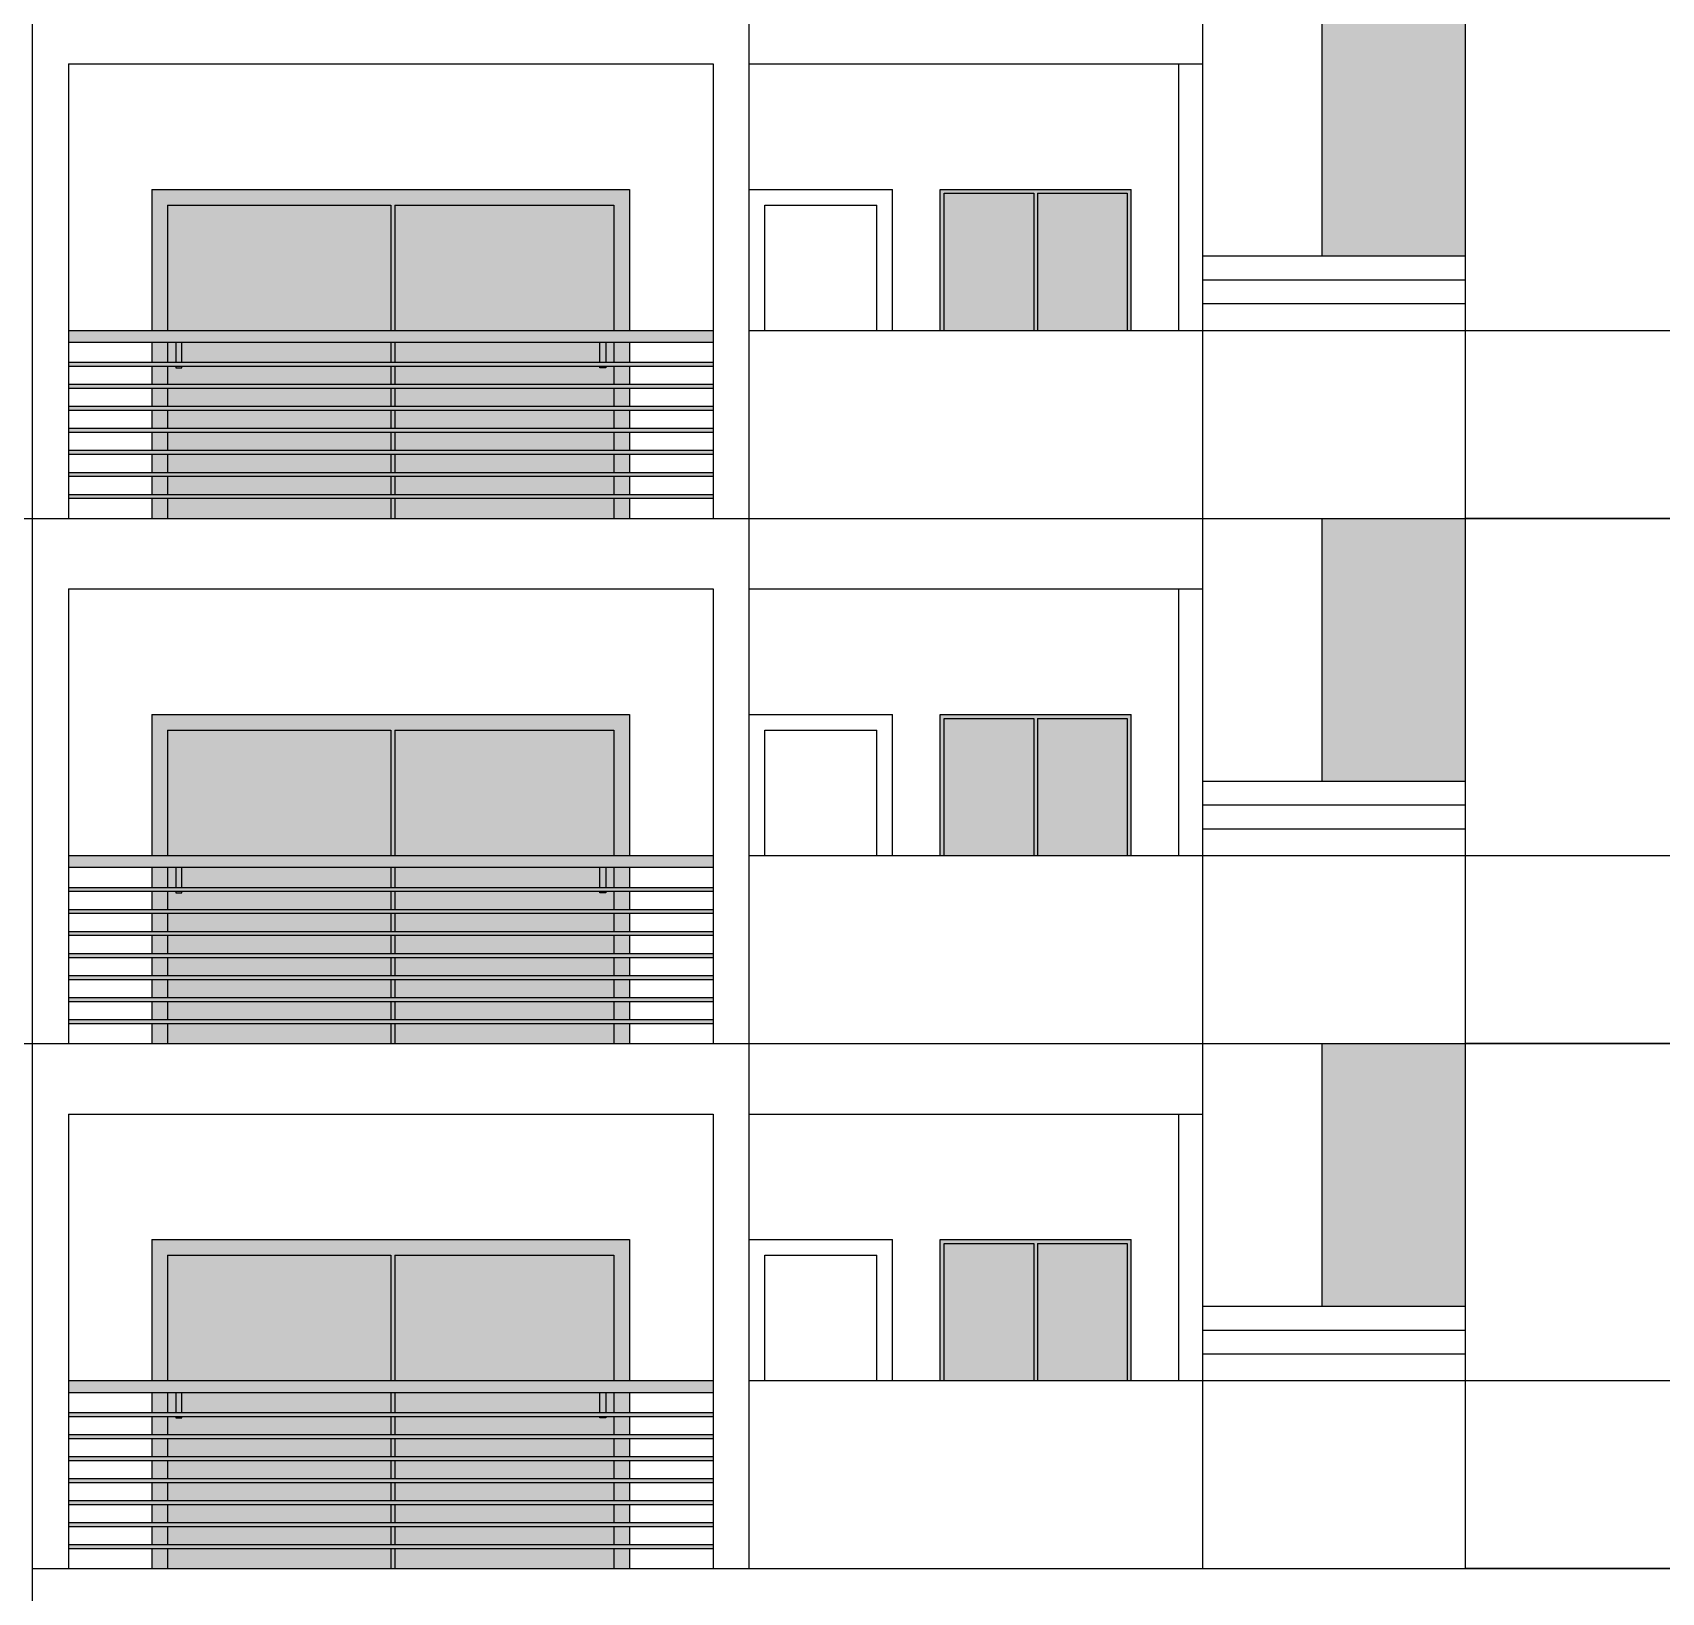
# Model space of a CAD drawing. Header units: metres. Extents: x 619 to 842, y 1450 to 1542.
# Drawn here: x 711.38 to 721.77, y 1513.87 to 1523.83 of the extents above; entities that cross this region are included whole.
import ezdxf

# ---------------------------------------------------------------- set-up
doc = ezdxf.new("R2010")
doc.units = ezdxf.units.M
doc.header["$LTSCALE"] = 0.5
doc.header["$MEASUREMENT"] = 0

msp = doc.modelspace()

# ---------------------------------------------------------------- hatches: boundary and pattern name
h = msp.add_hatch(color=131)
h.dxf.hatch_style = 1
h.paths.add_polyline_path([(719.60715, 1522.39849), (720.52159, 1522.39849), (720.52159, 1524.07749), (719.60715, 1524.07749)])
h = msp.add_hatch(color=131)
h.dxf.hatch_style = 1
h.paths.add_polyline_path([(705.89048, 1520.72549), (705.89048, 1521.92549), (702.53752, 1521.92549), (702.53752, 1520.72549)])
h.paths.add_polyline_path([(707.85928, 1522.80049), (706.98233, 1522.80049), (706.98233, 1521.65049), (707.85928, 1521.65049)])
h.paths.add_polyline_path([(707.88428, 1521.65049), (708.76122, 1521.65049), (708.76122, 1522.80049), (707.88428, 1522.80049)])
h.paths.add_polyline_path([(713.66326, 1521.92549), (713.66326, 1522.72549), (712.23919, 1522.72549), (712.23919, 1521.92549)])
h.paths.add_polyline_path([(715.08733, 1521.92549), (715.08733, 1522.72549), (713.68826, 1522.72549), (713.68826, 1521.92549)])
h.paths.add_polyline_path([(712.3288, 1521.85049), (712.3288, 1521.72236), (713.66326, 1521.72236), (713.66326, 1521.85049)])
h.paths.add_polyline_path([(713.68826, 1521.85049), (713.68826, 1521.72236), (714.99772, 1521.72236), (714.99772, 1521.85049)])
h.paths.add_polyline_path([(713.68826, 1521.69736), (713.68826, 1521.58174), (715.08733, 1521.58174), (715.08733, 1521.69736), (715.03435, 1521.69736), (715.03435, 1521.68715), (714.99772, 1521.68715), (714.99772, 1521.69736)])
h.paths.add_polyline_path([(712.3288, 1521.69736), (712.3288, 1521.68715), (712.29218, 1521.68715), (712.29218, 1521.69736), (712.23919, 1521.69736), (712.23919, 1521.58174), (713.66326, 1521.58174), (713.66326, 1521.69736)])
h.paths.add_polyline_path([(713.66326, 1521.44111), (713.66326, 1521.55674), (712.23919, 1521.55674), (712.23919, 1521.44111)])
h.paths.add_polyline_path([(713.68826, 1521.55674), (713.68826, 1521.44111), (715.08733, 1521.44111), (715.08733, 1521.55674)])
h.paths.add_polyline_path([(715.08733, 1521.30049), (715.08733, 1521.41611), (713.68826, 1521.41611), (713.68826, 1521.30049)])
h.paths.add_polyline_path([(712.23919, 1521.72236), (712.29218, 1521.72236), (712.29218, 1521.85049), (712.23919, 1521.85049)])
h.paths.add_polyline_path([(715.08733, 1521.72236), (715.08733, 1521.85049), (715.03435, 1521.85049), (715.03435, 1521.72236)])
h.paths.add_polyline_path([(713.66326, 1521.30049), (713.66326, 1521.41611), (712.23919, 1521.41611), (712.23919, 1521.30049)])
h.paths.add_polyline_path([(713.66326, 1521.15986), (713.66326, 1521.27549), (712.23919, 1521.27549), (712.23919, 1521.15986)])
h.paths.add_polyline_path([(713.66326, 1521.01924), (713.66326, 1521.13486), (712.23919, 1521.13486), (712.23919, 1521.01924)])
h.paths.add_polyline_path([(713.68826, 1521.13486), (713.68826, 1521.01924), (715.08733, 1521.01924), (715.08733, 1521.13486)])
h.paths.add_polyline_path([(713.68826, 1521.27549), (713.68826, 1521.15986), (715.08733, 1521.15986), (715.08733, 1521.27549)])
h.paths.add_polyline_path([(712.23919, 1520.85361), (712.23919, 1520.72549), (713.66326, 1520.72549), (713.66326, 1520.85361)])
h.paths.add_polyline_path([(713.66326, 1520.87861), (713.66326, 1520.99424), (712.23919, 1520.99424), (712.23919, 1520.87861)])
h.paths.add_polyline_path([(715.08733, 1520.87861), (715.08733, 1520.99424), (713.68826, 1520.99424), (713.68826, 1520.87861)])
h.paths.add_polyline_path([(715.08733, 1520.72549), (715.08733, 1520.85361), (713.68826, 1520.85361), (713.68826, 1520.72549)])
h.paths.add_polyline_path([(717.76576, 1522.80049), (717.19363, 1522.80049), (717.19363, 1521.92549), (717.76576, 1521.92549)])
h.paths.add_polyline_path([(717.79076, 1521.92549), (718.36289, 1521.92549), (718.36289, 1522.80049), (717.79076, 1522.80049)])
at = {"true_color": 0x636466}
h = msp.add_hatch(color=251, dxfattribs=at)
h.dxf.hatch_style = 1
h.paths.add_polyline_path([(717.16863, 1522.82549), (717.16863, 1521.92549), (717.19363, 1521.92549), (717.19363, 1522.80049), (717.76576, 1522.80049), (717.76576, 1521.92549), (717.79076, 1521.92549), (717.79076, 1522.80049), (718.36289, 1522.80049), (718.36289, 1521.92549), (718.38789, 1521.92549), (718.38789, 1522.82549)])
h.paths.add_polyline_path([(712.13919, 1522.82549), (712.13919, 1521.92549), (712.23919, 1521.92549), (712.23919, 1522.72549), (713.66326, 1522.72549), (713.66326, 1521.92549), (713.68826, 1521.92549), (713.68826, 1522.72549), (715.08733, 1522.72549), (715.08733, 1521.92549), (715.18733, 1521.92549), (715.18733, 1522.82549)])
h.paths.add_polyline_path([(715.18733, 1521.72236), (715.18733, 1521.85049), (715.08733, 1521.85049), (715.08733, 1521.72236)])
h.paths.add_polyline_path([(715.08733, 1521.58174), (715.18733, 1521.58174), (715.18733, 1521.69736), (715.08733, 1521.69736)])
h.paths.add_polyline_path([(715.18733, 1521.44111), (715.18733, 1521.55674), (715.08733, 1521.55674), (715.08733, 1521.44111)])
h.paths.add_polyline_path([(715.08733, 1521.30049), (715.18733, 1521.30049), (715.18733, 1521.41611), (715.08733, 1521.41611)])
h.paths.add_polyline_path([(715.18733, 1521.27549), (715.08733, 1521.27549), (715.08733, 1521.15986), (715.18733, 1521.15986)])
h.paths.add_polyline_path([(715.18733, 1521.13486), (715.08733, 1521.13486), (715.08733, 1521.01924), (715.18733, 1521.01924)])
h.paths.add_polyline_path([(715.18733, 1520.99424), (715.08733, 1520.99424), (715.08733, 1520.87861), (715.18733, 1520.87861)])
h.paths.add_polyline_path([(715.18733, 1520.85361), (715.08733, 1520.85361), (715.08733, 1520.72549), (715.18733, 1520.72549)])
h.paths.add_polyline_path([(712.13919, 1521.72236), (712.23919, 1521.72236), (712.23919, 1521.85049), (712.13919, 1521.85049)])
h.paths.add_polyline_path([(712.23919, 1521.69736), (712.13919, 1521.69736), (712.13919, 1521.58174), (712.23919, 1521.58174)])
h.paths.add_polyline_path([(712.23919, 1521.55674), (712.13919, 1521.55674), (712.13919, 1521.44111), (712.23919, 1521.44111)])
h.paths.add_polyline_path([(712.23919, 1521.41611), (712.13919, 1521.41611), (712.13919, 1521.30049), (712.23919, 1521.30049)])
h.paths.add_polyline_path([(712.23919, 1521.27549), (712.13919, 1521.27549), (712.13919, 1521.15986), (712.23919, 1521.15986)])
h.paths.add_polyline_path([(712.23919, 1521.13486), (712.13919, 1521.13486), (712.13919, 1521.01924), (712.23919, 1521.01924)])
h.paths.add_polyline_path([(712.23919, 1520.99424), (712.13919, 1520.99424), (712.13919, 1520.87861), (712.23919, 1520.87861)])
h.paths.add_polyline_path([(712.23919, 1520.85361), (712.13919, 1520.85361), (712.13919, 1520.72549), (712.23919, 1520.72549)])
h.paths.add_polyline_path([(713.68826, 1520.85361), (713.66326, 1520.85361), (713.66326, 1520.72549), (713.68826, 1520.72549)])
h.paths.add_polyline_path([(713.66326, 1520.87861), (713.68826, 1520.87861), (713.68826, 1520.99424), (713.66326, 1520.99424)])
h.paths.add_polyline_path([(713.66326, 1521.01924), (713.68826, 1521.01924), (713.68826, 1521.13486), (713.66326, 1521.13486)])
h.paths.add_polyline_path([(713.66326, 1521.15986), (713.68826, 1521.15986), (713.68826, 1521.27549), (713.66326, 1521.27549)])
h.paths.add_polyline_path([(713.66326, 1521.30049), (713.68826, 1521.30049), (713.68826, 1521.41611), (713.66326, 1521.41611)])
h.paths.add_polyline_path([(713.66326, 1521.44111), (713.68826, 1521.44111), (713.68826, 1521.55674), (713.66326, 1521.55674)])
h.paths.add_polyline_path([(713.66326, 1521.58174), (713.68826, 1521.58174), (713.68826, 1521.69736), (713.66326, 1521.69736)])
h.paths.add_polyline_path([(713.66326, 1521.72236), (713.68826, 1521.72236), (713.68826, 1521.85049), (713.66326, 1521.85049)])
h = msp.add_hatch(color=9)
h.dxf.hatch_style = 1
h.paths.add_polyline_path([(715.72076, 1521.85049), (715.72076, 1521.92549), (711.60576, 1521.92549), (711.60576, 1521.85049)])
h.paths.add_polyline_path([(711.60576, 1521.72236), (711.60576, 1521.69736), (715.72076, 1521.69736), (715.72076, 1521.72236)])
h.paths.add_polyline_path([(715.72076, 1521.55674), (715.72076, 1521.58174), (711.60576, 1521.58174), (711.60576, 1521.55674)])
h.paths.add_polyline_path([(715.72076, 1521.41611), (715.72076, 1521.44111), (711.60576, 1521.44111), (711.60576, 1521.41611)])
h.paths.add_polyline_path([(715.72076, 1521.27549), (715.72076, 1521.30049), (711.60576, 1521.30049), (711.60576, 1521.27549)])
h.paths.add_polyline_path([(711.60576, 1521.15986), (711.60576, 1521.13486), (715.72076, 1521.13486), (715.72076, 1521.15986)])
h.paths.add_polyline_path([(715.72076, 1520.99424), (715.72076, 1521.01924), (711.60576, 1521.01924), (711.60576, 1520.99424)])
h.paths.add_polyline_path([(711.60576, 1520.87861), (711.60576, 1520.85361), (715.72076, 1520.85361), (715.72076, 1520.87861)])
at = {"true_color": 0x991b1e}
h = msp.add_hatch(color=244, dxfattribs=at)
h.dxf.hatch_style = 1
h.paths.add_polyline_path([(715.03435, 1521.85049), (714.99772, 1521.85049), (714.99772, 1521.72236), (715.03435, 1521.72236)])
h.paths.add_polyline_path([(714.99772, 1521.68715), (715.03435, 1521.68715), (715.03435, 1521.69736), (714.99772, 1521.69736)])
h.paths.add_polyline_path([(712.3288, 1521.85049), (712.29218, 1521.85049), (712.29218, 1521.72236), (712.3288, 1521.72236)])
h.paths.add_polyline_path([(712.3288, 1521.68715), (712.3288, 1521.69736), (712.29218, 1521.69736), (712.29218, 1521.68715)])
h = msp.add_hatch(color=131)
h.dxf.hatch_style = 1
h.paths.add_polyline_path([(719.60715, 1519.04649), (720.52159, 1519.04649), (720.52159, 1520.72549), (719.60715, 1520.72549)])
h = msp.add_hatch(color=131)
h.dxf.hatch_style = 1
h.paths.add_polyline_path([(705.89048, 1517.37349), (705.89048, 1518.57349), (702.53752, 1518.57349), (702.53752, 1517.37349)])
h.paths.add_polyline_path([(707.85928, 1519.44849), (706.98233, 1519.44849), (706.98233, 1518.29849), (707.85928, 1518.29849)])
h.paths.add_polyline_path([(707.88428, 1518.29849), (708.76122, 1518.29849), (708.76122, 1519.44849), (707.88428, 1519.44849)])
h.paths.add_polyline_path([(713.66326, 1518.57349), (713.66326, 1519.37349), (712.23919, 1519.37349), (712.23919, 1518.57349)])
h.paths.add_polyline_path([(715.08733, 1518.57349), (715.08733, 1519.37349), (713.68826, 1519.37349), (713.68826, 1518.57349)])
h.paths.add_polyline_path([(712.3288, 1518.49849), (712.3288, 1518.37036), (713.66326, 1518.37036), (713.66326, 1518.49849)])
h.paths.add_polyline_path([(713.68826, 1518.49849), (713.68826, 1518.37036), (714.99772, 1518.37036), (714.99772, 1518.49849)])
h.paths.add_polyline_path([(713.68826, 1518.34536), (713.68826, 1518.22974), (715.08733, 1518.22974), (715.08733, 1518.34536), (715.03435, 1518.34536), (715.03435, 1518.33515), (714.99772, 1518.33515), (714.99772, 1518.34536)])
h.paths.add_polyline_path([(712.3288, 1518.34536), (712.3288, 1518.33515), (712.29218, 1518.33515), (712.29218, 1518.34536), (712.23919, 1518.34536), (712.23919, 1518.22974), (713.66326, 1518.22974), (713.66326, 1518.34536)])
h.paths.add_polyline_path([(713.66326, 1518.08911), (713.66326, 1518.20474), (712.23919, 1518.20474), (712.23919, 1518.08911)])
h.paths.add_polyline_path([(713.68826, 1518.20474), (713.68826, 1518.08911), (715.08733, 1518.08911), (715.08733, 1518.20474)])
h.paths.add_polyline_path([(715.08733, 1517.94849), (715.08733, 1518.06411), (713.68826, 1518.06411), (713.68826, 1517.94849)])
h.paths.add_polyline_path([(712.23919, 1518.37036), (712.29218, 1518.37036), (712.29218, 1518.49849), (712.23919, 1518.49849)])
h.paths.add_polyline_path([(715.08733, 1518.37036), (715.08733, 1518.49849), (715.03435, 1518.49849), (715.03435, 1518.37036)])
h.paths.add_polyline_path([(713.66326, 1517.94849), (713.66326, 1518.06411), (712.23919, 1518.06411), (712.23919, 1517.94849)])
h.paths.add_polyline_path([(713.66326, 1517.80786), (713.66326, 1517.92349), (712.23919, 1517.92349), (712.23919, 1517.80786)])
h.paths.add_polyline_path([(713.66326, 1517.66724), (713.66326, 1517.78286), (712.23919, 1517.78286), (712.23919, 1517.66724)])
h.paths.add_polyline_path([(713.68826, 1517.78286), (713.68826, 1517.66724), (715.08733, 1517.66724), (715.08733, 1517.78286)])
h.paths.add_polyline_path([(713.68826, 1517.92349), (713.68826, 1517.80786), (715.08733, 1517.80786), (715.08733, 1517.92349)])
h.paths.add_polyline_path([(712.23919, 1517.50161), (712.23919, 1517.37349), (713.66326, 1517.37349), (713.66326, 1517.50161)])
h.paths.add_polyline_path([(713.66326, 1517.52661), (713.66326, 1517.64224), (712.23919, 1517.64224), (712.23919, 1517.52661)])
h.paths.add_polyline_path([(715.08733, 1517.52661), (715.08733, 1517.64224), (713.68826, 1517.64224), (713.68826, 1517.52661)])
h.paths.add_polyline_path([(715.08733, 1517.37349), (715.08733, 1517.50161), (713.68826, 1517.50161), (713.68826, 1517.37349)])
h.paths.add_polyline_path([(717.76576, 1519.44849), (717.19363, 1519.44849), (717.19363, 1518.57349), (717.76576, 1518.57349)])
h.paths.add_polyline_path([(717.79076, 1518.57349), (718.36289, 1518.57349), (718.36289, 1519.44849), (717.79076, 1519.44849)])
at = {"true_color": 0x636466}
h = msp.add_hatch(color=251, dxfattribs=at)
h.dxf.hatch_style = 1
h.paths.add_polyline_path([(717.16863, 1519.47349), (717.16863, 1518.57349), (717.19363, 1518.57349), (717.19363, 1519.44849), (717.76576, 1519.44849), (717.76576, 1518.57349), (717.79076, 1518.57349), (717.79076, 1519.44849), (718.36289, 1519.44849), (718.36289, 1518.57349), (718.38789, 1518.57349), (718.38789, 1519.47349)])
h.paths.add_polyline_path([(712.13919, 1519.47349), (712.13919, 1518.57349), (712.23919, 1518.57349), (712.23919, 1519.37349), (713.66326, 1519.37349), (713.66326, 1518.57349), (713.68826, 1518.57349), (713.68826, 1519.37349), (715.08733, 1519.37349), (715.08733, 1518.57349), (715.18733, 1518.57349), (715.18733, 1519.47349)])
h.paths.add_polyline_path([(715.18733, 1518.37036), (715.18733, 1518.49849), (715.08733, 1518.49849), (715.08733, 1518.37036)])
h.paths.add_polyline_path([(715.08733, 1518.22974), (715.18733, 1518.22974), (715.18733, 1518.34536), (715.08733, 1518.34536)])
h.paths.add_polyline_path([(715.18733, 1518.08911), (715.18733, 1518.20474), (715.08733, 1518.20474), (715.08733, 1518.08911)])
h.paths.add_polyline_path([(715.08733, 1517.94849), (715.18733, 1517.94849), (715.18733, 1518.06411), (715.08733, 1518.06411)])
h.paths.add_polyline_path([(715.18733, 1517.92349), (715.08733, 1517.92349), (715.08733, 1517.80786), (715.18733, 1517.80786)])
h.paths.add_polyline_path([(715.18733, 1517.78286), (715.08733, 1517.78286), (715.08733, 1517.66724), (715.18733, 1517.66724)])
h.paths.add_polyline_path([(715.18733, 1517.64224), (715.08733, 1517.64224), (715.08733, 1517.52661), (715.18733, 1517.52661)])
h.paths.add_polyline_path([(715.18733, 1517.50161), (715.08733, 1517.50161), (715.08733, 1517.37349), (715.18733, 1517.37349)])
h.paths.add_polyline_path([(712.13919, 1518.37036), (712.23919, 1518.37036), (712.23919, 1518.49849), (712.13919, 1518.49849)])
h.paths.add_polyline_path([(712.23919, 1518.34536), (712.13919, 1518.34536), (712.13919, 1518.22974), (712.23919, 1518.22974)])
h.paths.add_polyline_path([(712.23919, 1518.20474), (712.13919, 1518.20474), (712.13919, 1518.08911), (712.23919, 1518.08911)])
h.paths.add_polyline_path([(712.23919, 1518.06411), (712.13919, 1518.06411), (712.13919, 1517.94849), (712.23919, 1517.94849)])
h.paths.add_polyline_path([(712.23919, 1517.92349), (712.13919, 1517.92349), (712.13919, 1517.80786), (712.23919, 1517.80786)])
h.paths.add_polyline_path([(712.23919, 1517.78286), (712.13919, 1517.78286), (712.13919, 1517.66724), (712.23919, 1517.66724)])
h.paths.add_polyline_path([(712.23919, 1517.64224), (712.13919, 1517.64224), (712.13919, 1517.52661), (712.23919, 1517.52661)])
h.paths.add_polyline_path([(712.23919, 1517.50161), (712.13919, 1517.50161), (712.13919, 1517.37349), (712.23919, 1517.37349)])
h.paths.add_polyline_path([(713.68826, 1517.50161), (713.66326, 1517.50161), (713.66326, 1517.37349), (713.68826, 1517.37349)])
h.paths.add_polyline_path([(713.66326, 1517.52661), (713.68826, 1517.52661), (713.68826, 1517.64224), (713.66326, 1517.64224)])
h.paths.add_polyline_path([(713.66326, 1517.66724), (713.68826, 1517.66724), (713.68826, 1517.78286), (713.66326, 1517.78286)])
h.paths.add_polyline_path([(713.66326, 1517.80786), (713.68826, 1517.80786), (713.68826, 1517.92349), (713.66326, 1517.92349)])
h.paths.add_polyline_path([(713.66326, 1517.94849), (713.68826, 1517.94849), (713.68826, 1518.06411), (713.66326, 1518.06411)])
h.paths.add_polyline_path([(713.66326, 1518.08911), (713.68826, 1518.08911), (713.68826, 1518.20474), (713.66326, 1518.20474)])
h.paths.add_polyline_path([(713.66326, 1518.22974), (713.68826, 1518.22974), (713.68826, 1518.34536), (713.66326, 1518.34536)])
h.paths.add_polyline_path([(713.66326, 1518.37036), (713.68826, 1518.37036), (713.68826, 1518.49849), (713.66326, 1518.49849)])
h = msp.add_hatch(color=9)
h.dxf.hatch_style = 1
h.paths.add_polyline_path([(715.72076, 1518.49849), (715.72076, 1518.57349), (711.60576, 1518.57349), (711.60576, 1518.49849)])
h.paths.add_polyline_path([(711.60576, 1518.37036), (711.60576, 1518.34536), (715.72076, 1518.34536), (715.72076, 1518.37036)])
h.paths.add_polyline_path([(715.72076, 1518.20474), (715.72076, 1518.22974), (711.60576, 1518.22974), (711.60576, 1518.20474)])
h.paths.add_polyline_path([(715.72076, 1518.06411), (715.72076, 1518.08911), (711.60576, 1518.08911), (711.60576, 1518.06411)])
h.paths.add_polyline_path([(715.72076, 1517.92349), (715.72076, 1517.94849), (711.60576, 1517.94849), (711.60576, 1517.92349)])
h.paths.add_polyline_path([(711.60576, 1517.80786), (711.60576, 1517.78286), (715.72076, 1517.78286), (715.72076, 1517.80786)])
h.paths.add_polyline_path([(715.72076, 1517.64224), (715.72076, 1517.66724), (711.60576, 1517.66724), (711.60576, 1517.64224)])
h.paths.add_polyline_path([(711.60576, 1517.52661), (711.60576, 1517.50161), (715.72076, 1517.50161), (715.72076, 1517.52661)])
at = {"true_color": 0x991b1e}
h = msp.add_hatch(color=244, dxfattribs=at)
h.dxf.hatch_style = 1
h.paths.add_polyline_path([(715.03435, 1518.49849), (714.99772, 1518.49849), (714.99772, 1518.37036), (715.03435, 1518.37036)])
h.paths.add_polyline_path([(714.99772, 1518.33515), (715.03435, 1518.33515), (715.03435, 1518.34536), (714.99772, 1518.34536)])
h.paths.add_polyline_path([(712.3288, 1518.49849), (712.29218, 1518.49849), (712.29218, 1518.37036), (712.3288, 1518.37036)])
h.paths.add_polyline_path([(712.3288, 1518.33515), (712.3288, 1518.34536), (712.29218, 1518.34536), (712.29218, 1518.33515)])
h = msp.add_hatch(color=131)
h.dxf.hatch_style = 1
h.paths.add_polyline_path([(719.60715, 1515.69449), (720.52159, 1515.69449), (720.52159, 1517.37349), (719.60715, 1517.37349)])
at = {"true_color": 0x636466}
h = msp.add_hatch(color=251, dxfattribs=at)
h.dxf.hatch_style = 1
h.paths.add_polyline_path([(717.16863, 1516.12149), (717.16863, 1515.22149), (717.19363, 1515.22149), (717.19363, 1516.09649), (717.76576, 1516.09649), (717.76576, 1515.22149), (717.79076, 1515.22149), (717.79076, 1516.09649), (718.36289, 1516.09649), (718.36289, 1515.22149), (718.38789, 1515.22149), (718.38789, 1516.12149)])
h.paths.add_polyline_path([(712.13919, 1516.12149), (712.13919, 1515.22149), (712.23919, 1515.22149), (712.23919, 1516.02149), (713.66326, 1516.02149), (713.66326, 1515.22149), (713.68826, 1515.22149), (713.68826, 1516.02149), (715.08733, 1516.02149), (715.08733, 1515.22149), (715.18733, 1515.22149), (715.18733, 1516.12149)])
h.paths.add_polyline_path([(715.18733, 1515.01836), (715.18733, 1515.14649), (715.08733, 1515.14649), (715.08733, 1515.01836)])
h.paths.add_polyline_path([(715.08733, 1514.87774), (715.18733, 1514.87774), (715.18733, 1514.99336), (715.08733, 1514.99336)])
h.paths.add_polyline_path([(715.18733, 1514.73711), (715.18733, 1514.85274), (715.08733, 1514.85274), (715.08733, 1514.73711)])
h.paths.add_polyline_path([(715.08733, 1514.59649), (715.18733, 1514.59649), (715.18733, 1514.71211), (715.08733, 1514.71211)])
h.paths.add_polyline_path([(715.18733, 1514.57149), (715.08733, 1514.57149), (715.08733, 1514.45586), (715.18733, 1514.45586)])
h.paths.add_polyline_path([(715.18733, 1514.43086), (715.08733, 1514.43086), (715.08733, 1514.31524), (715.18733, 1514.31524)])
h.paths.add_polyline_path([(715.18733, 1514.29024), (715.08733, 1514.29024), (715.08733, 1514.17461), (715.18733, 1514.17461)])
h.paths.add_polyline_path([(715.18733, 1514.14961), (715.08733, 1514.14961), (715.08733, 1514.02149), (715.18733, 1514.02149)])
h.paths.add_polyline_path([(712.13919, 1515.01836), (712.23919, 1515.01836), (712.23919, 1515.14649), (712.13919, 1515.14649)])
h.paths.add_polyline_path([(712.23919, 1514.99336), (712.13919, 1514.99336), (712.13919, 1514.87774), (712.23919, 1514.87774)])
h.paths.add_polyline_path([(712.23919, 1514.85274), (712.13919, 1514.85274), (712.13919, 1514.73711), (712.23919, 1514.73711)])
h.paths.add_polyline_path([(712.23919, 1514.71211), (712.13919, 1514.71211), (712.13919, 1514.59649), (712.23919, 1514.59649)])
h.paths.add_polyline_path([(712.23919, 1514.57149), (712.13919, 1514.57149), (712.13919, 1514.45586), (712.23919, 1514.45586)])
h.paths.add_polyline_path([(712.23919, 1514.43086), (712.13919, 1514.43086), (712.13919, 1514.31524), (712.23919, 1514.31524)])
h.paths.add_polyline_path([(712.23919, 1514.29024), (712.13919, 1514.29024), (712.13919, 1514.17461), (712.23919, 1514.17461)])
h.paths.add_polyline_path([(712.23919, 1514.14961), (712.13919, 1514.14961), (712.13919, 1514.02149), (712.23919, 1514.02149)])
h.paths.add_polyline_path([(713.68826, 1514.14961), (713.66326, 1514.14961), (713.66326, 1514.02149), (713.68826, 1514.02149)])
h.paths.add_polyline_path([(713.66326, 1514.17461), (713.68826, 1514.17461), (713.68826, 1514.29024), (713.66326, 1514.29024)])
h.paths.add_polyline_path([(713.66326, 1514.31524), (713.68826, 1514.31524), (713.68826, 1514.43086), (713.66326, 1514.43086)])
h.paths.add_polyline_path([(713.66326, 1514.45586), (713.68826, 1514.45586), (713.68826, 1514.57149), (713.66326, 1514.57149)])
h.paths.add_polyline_path([(713.66326, 1514.59649), (713.68826, 1514.59649), (713.68826, 1514.71211), (713.66326, 1514.71211)])
h.paths.add_polyline_path([(713.66326, 1514.73711), (713.68826, 1514.73711), (713.68826, 1514.85274), (713.66326, 1514.85274)])
h.paths.add_polyline_path([(713.66326, 1514.87774), (713.68826, 1514.87774), (713.68826, 1514.99336), (713.66326, 1514.99336)])
h.paths.add_polyline_path([(713.66326, 1515.01836), (713.68826, 1515.01836), (713.68826, 1515.14649), (713.66326, 1515.14649)])
h = msp.add_hatch(color=131)
h.dxf.hatch_style = 1
h.paths.add_polyline_path([(705.89048, 1514.02149), (705.89048, 1515.22149), (702.53752, 1515.22149), (702.53752, 1514.02149)])
h.paths.add_polyline_path([(707.85928, 1516.09649), (706.98233, 1516.09649), (706.98233, 1514.94649), (707.85928, 1514.94649)])
h.paths.add_polyline_path([(707.88428, 1514.94649), (708.76122, 1514.94649), (708.76122, 1516.09649), (707.88428, 1516.09649)])
h.paths.add_polyline_path([(713.66326, 1515.22149), (713.66326, 1516.02149), (712.23919, 1516.02149), (712.23919, 1515.22149)])
h.paths.add_polyline_path([(715.08733, 1515.22149), (715.08733, 1516.02149), (713.68826, 1516.02149), (713.68826, 1515.22149)])
h.paths.add_polyline_path([(712.3288, 1515.14649), (712.3288, 1515.01836), (713.66326, 1515.01836), (713.66326, 1515.14649)])
h.paths.add_polyline_path([(713.68826, 1515.14649), (713.68826, 1515.01836), (714.99772, 1515.01836), (714.99772, 1515.14649)])
h.paths.add_polyline_path([(713.68826, 1514.99336), (713.68826, 1514.87774), (715.08733, 1514.87774), (715.08733, 1514.99336), (715.03435, 1514.99336), (715.03435, 1514.98315), (714.99772, 1514.98315), (714.99772, 1514.99336)])
h.paths.add_polyline_path([(712.3288, 1514.99336), (712.3288, 1514.98315), (712.29218, 1514.98315), (712.29218, 1514.99336), (712.23919, 1514.99336), (712.23919, 1514.87774), (713.66326, 1514.87774), (713.66326, 1514.99336)])
h.paths.add_polyline_path([(713.66326, 1514.73711), (713.66326, 1514.85274), (712.23919, 1514.85274), (712.23919, 1514.73711)])
h.paths.add_polyline_path([(713.68826, 1514.85274), (713.68826, 1514.73711), (715.08733, 1514.73711), (715.08733, 1514.85274)])
h.paths.add_polyline_path([(715.08733, 1514.59649), (715.08733, 1514.71211), (713.68826, 1514.71211), (713.68826, 1514.59649)])
h.paths.add_polyline_path([(712.23919, 1515.01836), (712.29218, 1515.01836), (712.29218, 1515.14649), (712.23919, 1515.14649)])
h.paths.add_polyline_path([(715.08733, 1515.01836), (715.08733, 1515.14649), (715.03435, 1515.14649), (715.03435, 1515.01836)])
h.paths.add_polyline_path([(713.66326, 1514.59649), (713.66326, 1514.71211), (712.23919, 1514.71211), (712.23919, 1514.59649)])
h.paths.add_polyline_path([(713.66326, 1514.45586), (713.66326, 1514.57149), (712.23919, 1514.57149), (712.23919, 1514.45586)])
h.paths.add_polyline_path([(713.66326, 1514.31524), (713.66326, 1514.43086), (712.23919, 1514.43086), (712.23919, 1514.31524)])
h.paths.add_polyline_path([(713.68826, 1514.43086), (713.68826, 1514.31524), (715.08733, 1514.31524), (715.08733, 1514.43086)])
h.paths.add_polyline_path([(713.68826, 1514.57149), (713.68826, 1514.45586), (715.08733, 1514.45586), (715.08733, 1514.57149)])
h.paths.add_polyline_path([(712.23919, 1514.14961), (712.23919, 1514.02149), (713.66326, 1514.02149), (713.66326, 1514.14961)])
h.paths.add_polyline_path([(713.66326, 1514.17461), (713.66326, 1514.29024), (712.23919, 1514.29024), (712.23919, 1514.17461)])
h.paths.add_polyline_path([(715.08733, 1514.17461), (715.08733, 1514.29024), (713.68826, 1514.29024), (713.68826, 1514.17461)])
h.paths.add_polyline_path([(715.08733, 1514.02149), (715.08733, 1514.14961), (713.68826, 1514.14961), (713.68826, 1514.02149)])
h.paths.add_polyline_path([(717.76576, 1516.09649), (717.19363, 1516.09649), (717.19363, 1515.22149), (717.76576, 1515.22149)])
h.paths.add_polyline_path([(717.79076, 1515.22149), (718.36289, 1515.22149), (718.36289, 1516.09649), (717.79076, 1516.09649)])
h = msp.add_hatch(color=9)
h.dxf.hatch_style = 1
h.paths.add_polyline_path([(715.72076, 1515.14649), (715.72076, 1515.22149), (711.60576, 1515.22149), (711.60576, 1515.14649)])
h.paths.add_polyline_path([(711.60576, 1515.01836), (711.60576, 1514.99336), (715.72076, 1514.99336), (715.72076, 1515.01836)])
h.paths.add_polyline_path([(715.72076, 1514.85274), (715.72076, 1514.87774), (711.60576, 1514.87774), (711.60576, 1514.85274)])
h.paths.add_polyline_path([(715.72076, 1514.71211), (715.72076, 1514.73711), (711.60576, 1514.73711), (711.60576, 1514.71211)])
h.paths.add_polyline_path([(715.72076, 1514.57149), (715.72076, 1514.59649), (711.60576, 1514.59649), (711.60576, 1514.57149)])
h.paths.add_polyline_path([(711.60576, 1514.45586), (711.60576, 1514.43086), (715.72076, 1514.43086), (715.72076, 1514.45586)])
h.paths.add_polyline_path([(715.72076, 1514.29024), (715.72076, 1514.31524), (711.60576, 1514.31524), (711.60576, 1514.29024)])
h.paths.add_polyline_path([(711.60576, 1514.17461), (711.60576, 1514.14961), (715.72076, 1514.14961), (715.72076, 1514.17461)])
at = {"true_color": 0x991b1e}
h = msp.add_hatch(color=244, dxfattribs=at)
h.dxf.hatch_style = 1
h.paths.add_polyline_path([(715.03435, 1515.14649), (714.99772, 1515.14649), (714.99772, 1515.01836), (715.03435, 1515.01836)])
h.paths.add_polyline_path([(714.99772, 1514.98315), (715.03435, 1514.98315), (715.03435, 1514.99336), (714.99772, 1514.99336)])
h.paths.add_polyline_path([(712.3288, 1515.14649), (712.29218, 1515.14649), (712.29218, 1515.01836), (712.3288, 1515.01836)])
h.paths.add_polyline_path([(712.3288, 1514.98315), (712.3288, 1514.99336), (712.29218, 1514.99336), (712.29218, 1514.98315)])

# ---------------------------------------------------------------- linework, layer by layer
for p, q in [((711.37715, 1513.57149), (711.37715, 1535.33349)), ((715.94937, 1520.72549), (715.94937, 1524.07749)), ((718.84511, 1520.72549), (718.84511, 1524.07749)), ((719.60715, 1522.39849), (719.60715, 1524.07749)), ((720.52159, 1521.92549), (720.52159, 1524.07749)), ((720.52159, 1521.92549), (720.52159, 1524.07749)), ((711.60576, 1523.62749), (711.60576, 1520.72549)), ((711.60576, 1523.62749), (715.72076, 1523.62749)), ((715.72076, 1523.62749), (715.72076, 1520.72549)), ((715.94937, 1523.62749), (718.84511, 1523.62749)), ((718.69271, 1521.92549), (718.69271, 1523.62749)), ((720.52159, 1520.72549), (720.52159, 1523.20047)), ((712.13919, 1522.82549), (712.13919, 1521.92549)), ((712.13919, 1522.82549), (715.18733, 1522.82549)), ((715.18733, 1522.82549), (715.18733, 1521.92549)), ((715.94937, 1522.82549), (716.86382, 1522.82549)), ((716.86382, 1521.92549), (716.86382, 1522.82549)), ((717.16863, 1521.92549), (717.16863, 1522.82549)), ((717.16863, 1522.82549), (718.38789, 1522.82549)), ((717.76576, 1522.80049), (717.76576, 1521.92549)), ((717.79076, 1522.80049), (717.79076, 1521.92549)), ((718.38789, 1521.92549), (718.38789, 1522.82549)), ((712.23919, 1522.72549), (712.23919, 1521.92549)), ((712.23919, 1522.72549), (713.66326, 1522.72549)), ((713.66326, 1522.72549), (713.66326, 1521.92549)), ((713.68826, 1522.72549), (713.68826, 1521.92549)), ((713.68826, 1522.72549), (715.08733, 1522.72549)), ((715.08733, 1522.72549), (715.08733, 1521.92549)), ((716.04937, 1521.92549), (716.04937, 1522.72549)), ((716.04937, 1522.72549), (716.76382, 1522.72549)), ((716.76382, 1521.92549), (716.76382, 1522.72549)), ((720.52159, 1522.39849), (718.84511, 1522.39849)), ((720.52159, 1522.24649), (718.84511, 1522.24649)), ((720.52159, 1522.09449), (718.84511, 1522.09449)), ((711.60576, 1521.92549), (715.72076, 1521.92549)), ((711.60576, 1521.85049), (715.72076, 1521.85049)), ((712.13919, 1521.85049), (712.13919, 1521.72236)), ((712.23919, 1521.85049), (712.23919, 1521.72236)), ((713.66326, 1521.85049), (713.66326, 1521.72236)), ((713.68826, 1521.85049), (713.68826, 1521.72236)), ((715.08733, 1521.85049), (715.08733, 1521.72236)), ((715.18733, 1521.85049), (715.18733, 1521.72236)), ((715.94937, 1521.92549), (722.19808, 1521.92549)), ((711.60576, 1521.72236), (715.72076, 1521.72236)), ((711.60576, 1521.69736), (715.72076, 1521.69736)), ((712.13919, 1521.69736), (712.13919, 1521.58174)), ((712.23919, 1521.69736), (712.23919, 1521.58174)), ((713.66326, 1521.69736), (713.66326, 1521.58174)), ((713.68826, 1521.69736), (713.68826, 1521.58174)), ((715.08733, 1521.69736), (715.08733, 1521.58174)), ((715.18733, 1521.69736), (715.18733, 1521.58174)), ((711.60576, 1521.58174), (715.72076, 1521.58174)), ((711.60576, 1521.55674), (715.72076, 1521.55674)), ((712.13919, 1521.55674), (712.13919, 1521.44111)), ((712.23919, 1521.55674), (712.23919, 1521.44111)), ((713.66326, 1521.55674), (713.66326, 1521.44111)), ((713.68826, 1521.55674), (713.68826, 1521.44111)), ((715.08733, 1521.55674), (715.08733, 1521.44111)), ((715.18733, 1521.55674), (715.18733, 1521.44111)), ((711.60576, 1521.44111), (715.72076, 1521.44111)), ((711.60576, 1521.41611), (715.72076, 1521.41611)), ((712.13919, 1521.41611), (712.13919, 1521.30049)), ((712.23919, 1521.41611), (712.23919, 1521.30049)), ((713.66326, 1521.41611), (713.66326, 1521.30049)), ((713.68826, 1521.41611), (713.68826, 1521.30049)), ((715.08733, 1521.41611), (715.08733, 1521.30049)), ((715.18733, 1521.41611), (715.18733, 1521.30049)), ((711.60576, 1521.30049), (715.72076, 1521.30049)), ((711.60576, 1521.27549), (715.72076, 1521.27549)), ((712.13919, 1521.27549), (712.13919, 1521.15986)), ((712.23919, 1521.27549), (712.23919, 1521.15986)), ((713.66326, 1521.27549), (713.66326, 1521.15986)), ((713.68826, 1521.27549), (713.68826, 1521.15986)), ((715.08733, 1521.27549), (715.08733, 1521.15986)), ((715.18733, 1521.27549), (715.18733, 1521.15986)), ((711.60576, 1521.15986), (715.72076, 1521.15986)), ((711.60576, 1521.13486), (715.72076, 1521.13486)), ((712.13919, 1521.13486), (712.13919, 1521.01924)), ((712.23919, 1521.13486), (712.23919, 1521.01924)), ((713.66326, 1521.13486), (713.66326, 1521.01924)), ((713.68826, 1521.13486), (713.68826, 1521.01924)), ((715.08733, 1521.13486), (715.08733, 1521.01924)), ((715.18733, 1521.13486), (715.18733, 1521.01924)), ((711.60576, 1521.01924), (715.72076, 1521.01924)), ((711.60576, 1520.99424), (715.72076, 1520.99424)), ((712.13919, 1520.99424), (712.13919, 1520.87861)), ((712.23919, 1520.99424), (712.23919, 1520.87861)), ((713.66326, 1520.99424), (713.66326, 1520.87861)), ((713.68826, 1520.99424), (713.68826, 1520.87861)), ((715.08733, 1520.99424), (715.08733, 1520.87861)), ((715.18733, 1520.99424), (715.18733, 1520.87861)), ((711.60576, 1520.87861), (715.72076, 1520.87861)), ((711.60576, 1520.85361), (715.72076, 1520.85361)), ((712.13919, 1520.85361), (712.13919, 1520.72549)), ((712.23919, 1520.85361), (712.23919, 1520.72549)), ((713.66326, 1520.85361), (713.66326, 1520.72549)), ((713.68826, 1520.85361), (713.68826, 1520.72549)), ((715.08733, 1520.85361), (715.08733, 1520.72549)), ((715.18733, 1520.85361), (715.18733, 1520.72549)), ((702.53752, 1520.72549), (720.52159, 1520.72549)), ((711.37715, 1520.72549), (729.66604, 1520.72549)), ((711.37715, 1520.72549), (720.52159, 1520.72549)), ((715.94937, 1517.37349), (715.94937, 1520.72549)), ((718.84511, 1517.37349), (718.84511, 1520.72549)), ((719.60715, 1519.04649), (719.60715, 1520.72549)), ((720.52159, 1518.57349), (720.52159, 1520.72549)), ((720.52159, 1518.57349), (720.52159, 1520.72549)), ((738.50567, 1520.72549), (720.52159, 1520.72549)), ((729.66604, 1520.72549), (720.52159, 1520.72549)), ((711.60576, 1520.27549), (711.60576, 1517.37349)), ((711.60576, 1520.27549), (715.72076, 1520.27549)), ((715.72076, 1520.27549), (715.72076, 1517.37349)), ((715.94937, 1520.27549), (718.84511, 1520.27549)), ((718.69271, 1518.57349), (718.69271, 1520.27549)), ((720.52159, 1517.37349), (720.52159, 1519.84847)), ((712.13919, 1519.47349), (712.13919, 1518.57349)), ((712.13919, 1519.47349), (715.18733, 1519.47349)), ((715.18733, 1519.47349), (715.18733, 1518.57349)), ((715.94937, 1519.47349), (716.86382, 1519.47349)), ((716.86382, 1518.57349), (716.86382, 1519.47349)), ((717.16863, 1518.57349), (717.16863, 1519.47349)), ((717.16863, 1519.47349), (718.38789, 1519.47349)), ((717.76576, 1519.44849), (717.76576, 1518.57349)), ((717.79076, 1519.44849), (717.79076, 1518.57349)), ((718.38789, 1518.57349), (718.38789, 1519.47349)), ((712.23919, 1519.37349), (712.23919, 1518.57349)), ((712.23919, 1519.37349), (713.66326, 1519.37349)), ((713.66326, 1519.37349), (713.66326, 1518.57349)), ((713.68826, 1519.37349), (713.68826, 1518.57349)), ((713.68826, 1519.37349), (715.08733, 1519.37349)), ((715.08733, 1519.37349), (715.08733, 1518.57349)), ((716.04937, 1518.57349), (716.04937, 1519.37349)), ((716.04937, 1519.37349), (716.76382, 1519.37349)), ((716.76382, 1518.57349), (716.76382, 1519.37349)), ((720.52159, 1519.04649), (718.84511, 1519.04649)), ((720.52159, 1518.89449), (718.84511, 1518.89449)), ((720.52159, 1518.74249), (718.84511, 1518.74249)), ((711.60576, 1518.57349), (715.72076, 1518.57349)), ((715.94937, 1518.57349), (722.19808, 1518.57349)), ((711.60576, 1518.49849), (715.72076, 1518.49849)), ((712.13919, 1518.49849), (712.13919, 1518.37036)), ((712.23919, 1518.49849), (712.23919, 1518.37036)), ((713.66326, 1518.49849), (713.66326, 1518.37036)), ((713.68826, 1518.49849), (713.68826, 1518.37036)), ((715.08733, 1518.49849), (715.08733, 1518.37036)), ((715.18733, 1518.49849), (715.18733, 1518.37036)), ((711.60576, 1518.37036), (715.72076, 1518.37036)), ((711.60576, 1518.34536), (715.72076, 1518.34536)), ((712.13919, 1518.34536), (712.13919, 1518.22974)), ((712.23919, 1518.34536), (712.23919, 1518.22974)), ((713.66326, 1518.34536), (713.66326, 1518.22974)), ((713.68826, 1518.34536), (713.68826, 1518.22974)), ((715.08733, 1518.34536), (715.08733, 1518.22974)), ((715.18733, 1518.34536), (715.18733, 1518.22974)), ((711.60576, 1518.22974), (715.72076, 1518.22974)), ((711.60576, 1518.20474), (715.72076, 1518.20474)), ((712.13919, 1518.20474), (712.13919, 1518.08911)), ((712.23919, 1518.20474), (712.23919, 1518.08911)), ((713.66326, 1518.20474), (713.66326, 1518.08911)), ((713.68826, 1518.20474), (713.68826, 1518.08911)), ((715.08733, 1518.20474), (715.08733, 1518.08911)), ((715.18733, 1518.20474), (715.18733, 1518.08911)), ((711.60576, 1518.08911), (715.72076, 1518.08911)), ((711.60576, 1518.06411), (715.72076, 1518.06411)), ((712.13919, 1518.06411), (712.13919, 1517.94849)), ((712.23919, 1518.06411), (712.23919, 1517.94849)), ((713.66326, 1518.06411), (713.66326, 1517.94849)), ((713.68826, 1518.06411), (713.68826, 1517.94849)), ((715.08733, 1518.06411), (715.08733, 1517.94849)), ((715.18733, 1518.06411), (715.18733, 1517.94849)), ((711.60576, 1517.94849), (715.72076, 1517.94849)), ((711.60576, 1517.92349), (715.72076, 1517.92349)), ((712.13919, 1517.92349), (712.13919, 1517.80786)), ((712.23919, 1517.92349), (712.23919, 1517.80786)), ((713.66326, 1517.92349), (713.66326, 1517.80786)), ((713.68826, 1517.92349), (713.68826, 1517.80786)), ((715.08733, 1517.92349), (715.08733, 1517.80786)), ((715.18733, 1517.92349), (715.18733, 1517.80786)), ((711.60576, 1517.80786), (715.72076, 1517.80786)), ((711.60576, 1517.78286), (715.72076, 1517.78286)), ((712.13919, 1517.78286), (712.13919, 1517.66724)), ((712.23919, 1517.78286), (712.23919, 1517.66724)), ((713.66326, 1517.78286), (713.66326, 1517.66724)), ((713.68826, 1517.78286), (713.68826, 1517.66724)), ((715.08733, 1517.78286), (715.08733, 1517.66724)), ((715.18733, 1517.78286), (715.18733, 1517.66724)), ((711.60576, 1517.66724), (715.72076, 1517.66724)), ((711.60576, 1517.64224), (715.72076, 1517.64224)), ((712.13919, 1517.64224), (712.13919, 1517.52661)), ((712.23919, 1517.64224), (712.23919, 1517.52661)), ((713.66326, 1517.64224), (713.66326, 1517.52661)), ((713.68826, 1517.64224), (713.68826, 1517.52661)), ((715.08733, 1517.64224), (715.08733, 1517.52661)), ((715.18733, 1517.64224), (715.18733, 1517.52661)), ((711.60576, 1517.52661), (715.72076, 1517.52661)), ((711.60576, 1517.50161), (715.72076, 1517.50161)), ((712.13919, 1517.50161), (712.13919, 1517.37349)), ((712.23919, 1517.50161), (712.23919, 1517.37349)), ((713.66326, 1517.50161), (713.66326, 1517.37349)), ((713.68826, 1517.50161), (713.68826, 1517.37349)), ((715.08733, 1517.50161), (715.08733, 1517.37349)), ((715.18733, 1517.50161), (715.18733, 1517.37349)), ((702.53752, 1517.37349), (720.52159, 1517.37349)), ((711.37715, 1517.37349), (729.66604, 1517.37349)), ((711.37715, 1517.37349), (720.52159, 1517.37349)), ((715.94937, 1514.02149), (715.94937, 1517.37349)), ((718.84511, 1514.02149), (718.84511, 1517.37349)), ((719.60715, 1515.69449), (719.60715, 1517.37349)), ((720.52159, 1515.22149), (720.52159, 1517.37349)), ((720.52159, 1515.22149), (720.52159, 1517.37349)), ((738.50567, 1517.37349), (720.52159, 1517.37349)), ((729.66604, 1517.37349), (720.52159, 1517.37349)), ((711.60576, 1516.92349), (711.60576, 1514.02149)), ((711.60576, 1516.92349), (715.72076, 1516.92349)), ((715.72076, 1516.92349), (715.72076, 1514.02149)), ((715.94937, 1516.92349), (718.84511, 1516.92349)), ((718.69271, 1515.22149), (718.69271, 1516.92349)), ((720.52159, 1514.02149), (720.52159, 1516.49647)), ((712.13919, 1516.12149), (712.13919, 1515.22149)), ((712.13919, 1516.12149), (715.18733, 1516.12149)), ((715.18733, 1516.12149), (715.18733, 1515.22149)), ((715.94937, 1516.12149), (716.86382, 1516.12149)), ((716.86382, 1515.22149), (716.86382, 1516.12149)), ((717.16863, 1515.22149), (717.16863, 1516.12149)), ((717.16863, 1516.12149), (718.38789, 1516.12149)), ((718.38789, 1515.22149), (718.38789, 1516.12149)), ((712.23919, 1516.02149), (712.23919, 1515.22149)), ((712.23919, 1516.02149), (713.66326, 1516.02149)), ((713.66326, 1516.02149), (713.66326, 1515.22149)), ((713.68826, 1516.02149), (713.68826, 1515.22149)), ((713.68826, 1516.02149), (715.08733, 1516.02149)), ((715.08733, 1516.02149), (715.08733, 1515.22149)), ((716.04937, 1516.02149), (716.76382, 1516.02149)), ((716.04937, 1515.22149), (716.04937, 1516.02149)), ((716.76382, 1515.22149), (716.76382, 1516.02149)), ((717.76576, 1516.09649), (717.76576, 1515.22149)), ((717.79076, 1516.09649), (717.79076, 1515.22149)), ((720.52159, 1515.69449), (718.84511, 1515.69449)), ((720.52159, 1515.54249), (718.84511, 1515.54249)), ((720.52159, 1515.39049), (718.84511, 1515.39049)), ((711.60576, 1515.22149), (715.72076, 1515.22149)), ((715.94937, 1515.22149), (722.19808, 1515.22149)), ((711.60576, 1515.14649), (715.72076, 1515.14649)), ((712.13919, 1515.14649), (712.13919, 1515.01836)), ((712.23919, 1515.14649), (712.23919, 1515.01836)), ((713.66326, 1515.14649), (713.66326, 1515.01836)), ((713.68826, 1515.14649), (713.68826, 1515.01836)), ((715.08733, 1515.14649), (715.08733, 1515.01836)), ((715.18733, 1515.14649), (715.18733, 1515.01836)), ((711.60576, 1515.01836), (715.72076, 1515.01836)), ((711.60576, 1514.99336), (715.72076, 1514.99336)), ((712.13919, 1514.99336), (712.13919, 1514.87774)), ((712.23919, 1514.99336), (712.23919, 1514.87774)), ((713.66326, 1514.99336), (713.66326, 1514.87774)), ((713.68826, 1514.99336), (713.68826, 1514.87774)), ((715.08733, 1514.99336), (715.08733, 1514.87774)), ((715.18733, 1514.99336), (715.18733, 1514.87774)), ((711.60576, 1514.87774), (715.72076, 1514.87774)), ((711.60576, 1514.85274), (715.72076, 1514.85274)), ((712.13919, 1514.85274), (712.13919, 1514.73711)), ((712.23919, 1514.85274), (712.23919, 1514.73711)), ((713.66326, 1514.85274), (713.66326, 1514.73711)), ((713.68826, 1514.85274), (713.68826, 1514.73711)), ((715.08733, 1514.85274), (715.08733, 1514.73711)), ((715.18733, 1514.85274), (715.18733, 1514.73711)), ((711.60576, 1514.73711), (715.72076, 1514.73711)), ((711.60576, 1514.71211), (715.72076, 1514.71211)), ((712.13919, 1514.71211), (712.13919, 1514.59649)), ((712.23919, 1514.71211), (712.23919, 1514.59649)), ((713.66326, 1514.71211), (713.66326, 1514.59649)), ((713.68826, 1514.71211), (713.68826, 1514.59649)), ((715.08733, 1514.71211), (715.08733, 1514.59649)), ((715.18733, 1514.71211), (715.18733, 1514.59649)), ((711.60576, 1514.59649), (715.72076, 1514.59649)), ((711.60576, 1514.57149), (715.72076, 1514.57149)), ((712.13919, 1514.57149), (712.13919, 1514.45586)), ((712.23919, 1514.57149), (712.23919, 1514.45586)), ((713.66326, 1514.57149), (713.66326, 1514.45586)), ((713.68826, 1514.57149), (713.68826, 1514.45586)), ((715.08733, 1514.57149), (715.08733, 1514.45586)), ((715.18733, 1514.57149), (715.18733, 1514.45586)), ((711.60576, 1514.45586), (715.72076, 1514.45586)), ((711.60576, 1514.43086), (715.72076, 1514.43086)), ((712.13919, 1514.43086), (712.13919, 1514.31524)), ((712.23919, 1514.43086), (712.23919, 1514.31524)), ((713.66326, 1514.43086), (713.66326, 1514.31524)), ((713.68826, 1514.43086), (713.68826, 1514.31524)), ((715.08733, 1514.43086), (715.08733, 1514.31524)), ((715.18733, 1514.43086), (715.18733, 1514.31524)), ((711.60576, 1514.31524), (715.72076, 1514.31524)), ((711.60576, 1514.29024), (715.72076, 1514.29024)), ((712.13919, 1514.29024), (712.13919, 1514.17461)), ((712.23919, 1514.29024), (712.23919, 1514.17461)), ((713.66326, 1514.29024), (713.66326, 1514.17461)), ((713.68826, 1514.29024), (713.68826, 1514.17461)), ((715.08733, 1514.29024), (715.08733, 1514.17461)), ((715.18733, 1514.29024), (715.18733, 1514.17461)), ((711.60576, 1514.17461), (715.72076, 1514.17461)), ((711.60576, 1514.14961), (715.72076, 1514.14961)), ((712.13919, 1514.14961), (712.13919, 1514.02149)), ((712.23919, 1514.14961), (712.23919, 1514.02149)), ((713.66326, 1514.14961), (713.66326, 1514.02149)), ((713.68826, 1514.14961), (713.68826, 1514.02149)), ((715.08733, 1514.14961), (715.08733, 1514.02149)), ((715.18733, 1514.14961), (715.18733, 1514.02149)), ((711.37715, 1514.02149), (720.52159, 1514.02149)), ((711.37715, 1514.02149), (729.66604, 1514.02149)), ((729.66604, 1514.02149), (720.52159, 1514.02149))]:
    msp.add_line(p, q)
for points in [[(717.19363, 1521.92549), (717.19363, 1522.80049), (717.76576, 1522.80049)], [(717.79076, 1522.80049), (718.36289, 1522.80049), (718.36289, 1521.92549)], [(712.29218, 1521.85049), (712.29218, 1521.72236)], [(712.3288, 1521.72236), (712.3288, 1521.85049)], [(714.99772, 1521.72236), (714.99772, 1521.85049)], [(715.03435, 1521.85049), (715.03435, 1521.72236)], [(712.29218, 1521.69736), (712.29218, 1521.68715), (712.3288, 1521.68715), (712.3288, 1521.69736)], [(715.03435, 1521.69736), (715.03435, 1521.68715), (714.99772, 1521.68715), (714.99772, 1521.69736)], [(717.19363, 1518.57349), (717.19363, 1519.44849), (717.76576, 1519.44849)], [(717.79076, 1519.44849), (718.36289, 1519.44849), (718.36289, 1518.57349)], [(712.29218, 1518.49849), (712.29218, 1518.37036)], [(712.3288, 1518.37036), (712.3288, 1518.49849)], [(714.99772, 1518.37036), (714.99772, 1518.49849)], [(715.03435, 1518.49849), (715.03435, 1518.37036)], [(712.29218, 1518.34536), (712.29218, 1518.33515), (712.3288, 1518.33515), (712.3288, 1518.34536)], [(715.03435, 1518.34536), (715.03435, 1518.33515), (714.99772, 1518.33515), (714.99772, 1518.34536)], [(717.19363, 1515.22149), (717.19363, 1516.09649), (717.76576, 1516.09649)], [(717.79076, 1516.09649), (718.36289, 1516.09649), (718.36289, 1515.22149)], [(712.29218, 1515.14649), (712.29218, 1515.01836)], [(712.3288, 1515.01836), (712.3288, 1515.14649)], [(714.99772, 1515.01836), (714.99772, 1515.14649)], [(715.03435, 1515.14649), (715.03435, 1515.01836)], [(712.29218, 1514.99336), (712.29218, 1514.98315), (712.3288, 1514.98315), (712.3288, 1514.99336)], [(715.03435, 1514.99336), (715.03435, 1514.98315), (714.99772, 1514.98315), (714.99772, 1514.99336)]]:
    msp.add_lwpolyline(points)

doc.saveas('drawing.dxf')
